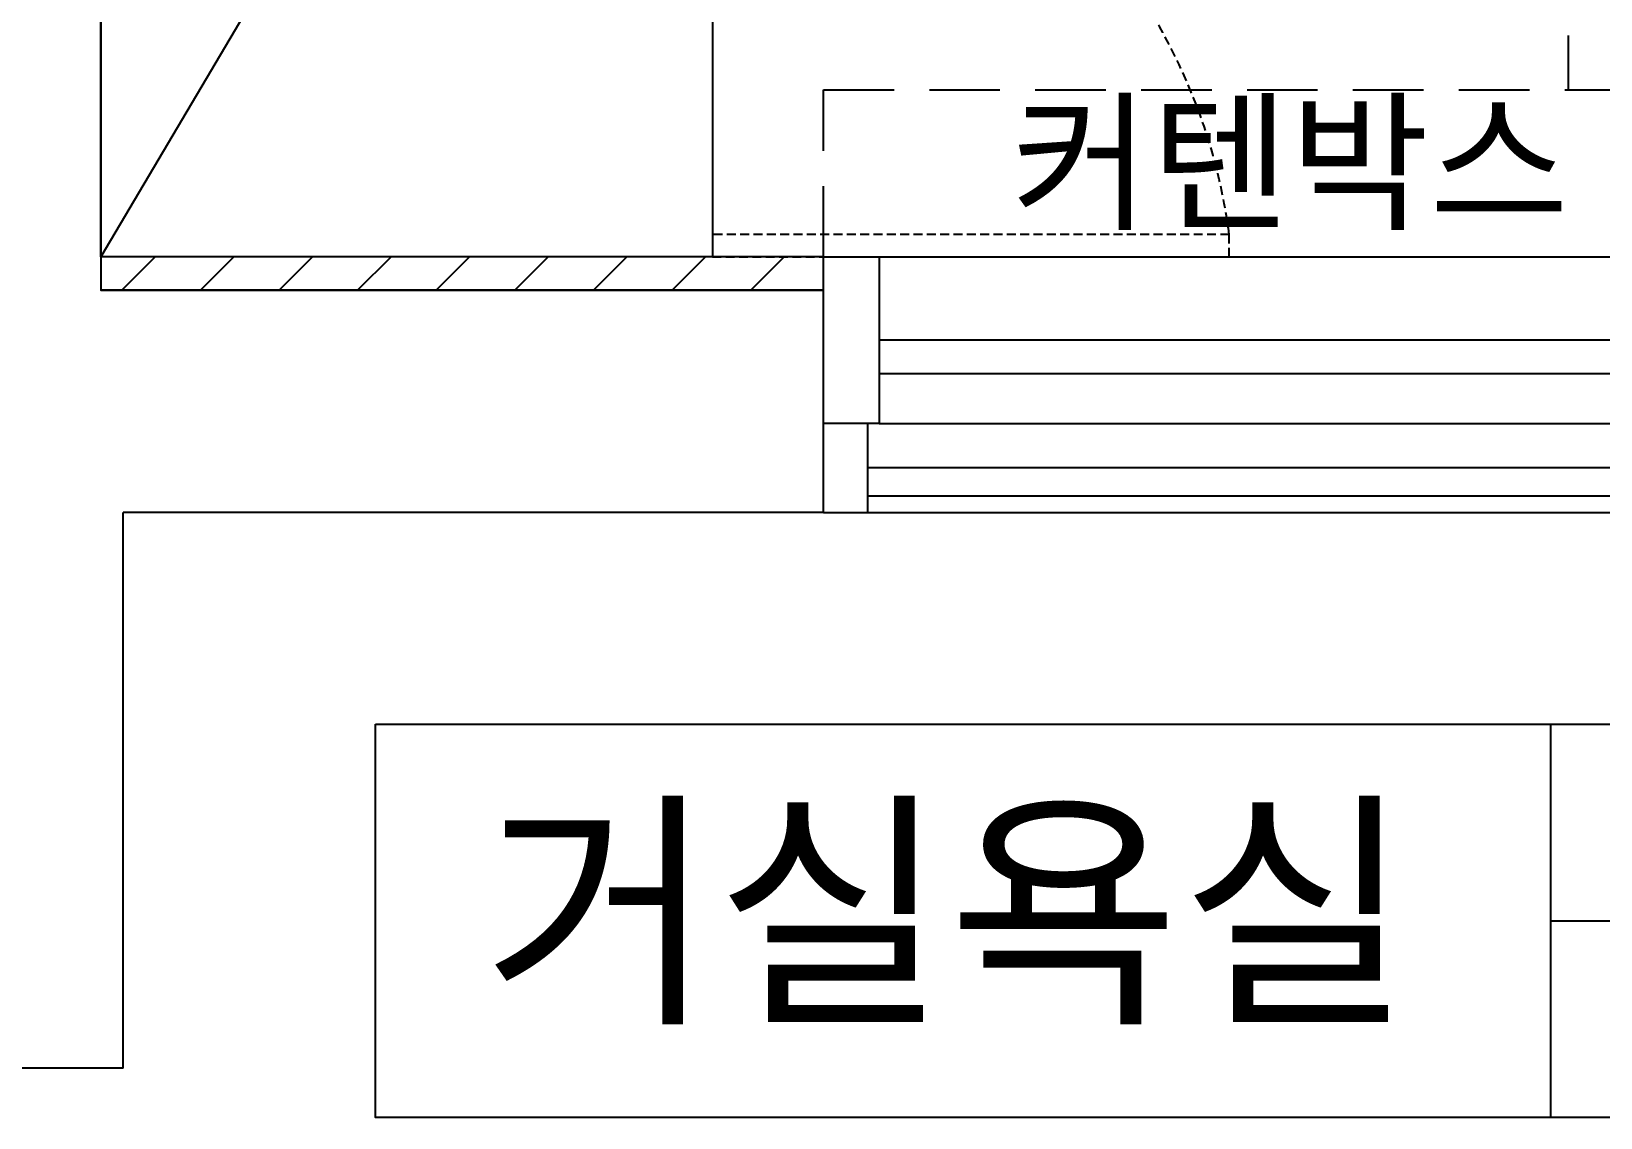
# Model space of a CAD drawing. Header units: millimetres. Extents: x -551172 to 232469, y -3435 to 261611.
# Drawn here: x 37479 to 38890, y 99941 to 100918 of the extents above; entities that cross this region are included whole.
import ezdxf
from ezdxf.enums import TextEntityAlignment as Align

# ---------------------------------------------------------------- set-up
doc = ezdxf.new("R2010")
doc.units = ezdxf.units.MM
doc.header["$LTSCALE"] = 10
doc.linetypes.add('DH-HID2', pattern=[1.2, 0.8, -0.4])
doc.linetypes.add('HIDDEN', pattern=[9.525, 6.35, -3.175])
for name, color, linetype in [('0-ELC TEXT', 7, 'Continuous'), ('03-TEXT', 3, 'Continuous'), ('03-WAL NEW', 3, 'Continuous'), ('06-FUR', 6, 'Continuous'), ('C-HAT', 251, 'Continuous'), ('F-PAT', 250, 'Continuous'), ('FU-FURM', 251, 'DH-HID2'), ('도면층2', 2, 'Continuous'), ('도면층4', 4, 'Continuous')]:
    doc.layers.add(name, color=color, linetype=linetype)
doc.styles.add('코레일둥고', font='Korail_Round_Gothic_Medium.ttf')

msp = doc.modelspace()

# ---------------------------------------------------------------- hatches: boundary and pattern name
at = {"layer": 'C-HAT'}
h = msp.add_hatch(dxfattribs=at)
h.set_pattern_fill('_USER', color=256, scale=50, angle=45, pattern_type=0)
h.set_pattern_definition([(45, (-143760, 19350), (-35.355339, 35.355339), [])])
h.paths.add_polyline_path([(38191.4, 100715.3), (37541.4, 100715.3), (37541.4, 100685.3), (38191.4, 100685.3)])

# ---------------------------------------------------------------- linework, layer by layer
at = {"layer": '0-ELC TEXT'}
for p, q in [((38845.6, 99941), (38845.6, 100294.7)), ((38845.6, 100117.8), (39270.3, 100117.8))]:
    msp.add_line(p, q, dxfattribs=at)
msp.add_lwpolyline([(37788.4, 100294.7), (39270.3, 100294.7), (39270.3, 99941), (37788.4, 99941)], close=True, dxfattribs=at)
at = {"layer": '03-WAL NEW'}
msp.add_lwpolyline([(38191.4, 100715.3), (37541.4, 100715.3), (37541.4, 100685.3), (38191.4, 100685.3)], close=True, dxfattribs=at)
at = {"layer": '06-FUR'}
for p in [(38091.4, 101645.3), (38091.4, 101425.3)]:
    msp.add_line(p, (38091.4, 100715.3), dxfattribs=at)
msp.add_lwpolyline([(38091.4, 101645.3), (38091.4, 100715.3), (37541.4, 100715.3), (37541.4, 101425.3), (37761.4, 101425.3), (37761.4, 101645.3), (38091.4, 101645.3), (37541.4, 100715.3)], dxfattribs=at)
at = {"layer": 'F-PAT', "color": 8, "linetype": 'HIDDEN'}
for p, q in [((38861.4, 105105.3), (38861.4, 100865.3)), ((38191.4, 100715.3), (38191.4, 100865.3)), ((38191.4, 100865.3), (41191.4, 100865.3))]:
    msp.add_line(p, q, dxfattribs=at)
at = {"layer": 'FU-FURM'}
msp.add_lwpolyline([(38091.4, 100735.3), (38091.4, 100715.3), (38556.4, 100715.3), (38556.4, 100735.3)], close=True, dxfattribs=at)
msp.add_arc((38046.4, 100667.8), 514.4, 7.5363, 84.9817, dxfattribs=at)
at = {"layer": '도면층2'}
for p, q in [((37541.4, 101425.3), (37541.4, 100685.3)), ((38191.4, 100685.3), (37541.4, 100685.3)), ((38191.4, 100485.3), (38191.4, 100685.3)), ((37561.4, 99985.3), (37561.4, 100485.3)), ((38191.4, 100485.3), (37561.4, 100485.3)), ((37561.4, 99985.3), (32491.4, 99985.3)), ((37561.4, 99985.3), (35751.4, 99985.3))]:
    msp.add_line(p, q, dxfattribs=at)
at = {"layer": '도면층4'}
for p, q in [((38241.4, 100715.3), (41141.4, 100715.3)), ((38241.4, 100565.3), (41141.4, 100565.3)), ((38231.4, 100485.3), (41151.4, 100485.3))]:
    msp.add_line(p, q, dxfattribs=at)
for points in [[(38191.4, 100665.3), (38191.4, 100715.3), (38241.4, 100715.3), (38241.4, 100565.3), (38191.4, 100565.3)], [(38241.4, 100610.3), (39121.4, 100610.3), (39121.4, 100640.3), (38241.4, 100640.3)], [(38191.4, 100485.3), (38231.4, 100485.3), (38231.4, 100565.3)], [(38231.4, 100500.3), (39121.4, 100500.3), (39121.4, 100525.3), (38231.4, 100525.3)]]:
    msp.add_lwpolyline(points, dxfattribs=at)

# ---------------------------------------------------------------- texts
at = {"layer": '03-TEXT', "style": '코레일둥고'}
msp.add_text('거실욕실', height=166.67, dxfattribs=at).set_placement((38303.1, 100042.5), align=Align.CENTER)
at = {"layer": 'C-HAT', "style": '코레일둥고'}
msp.add_text('커텐박스', height=100, dxfattribs=at).set_placement((38360, 100750))

doc.saveas('drawing.dxf')
